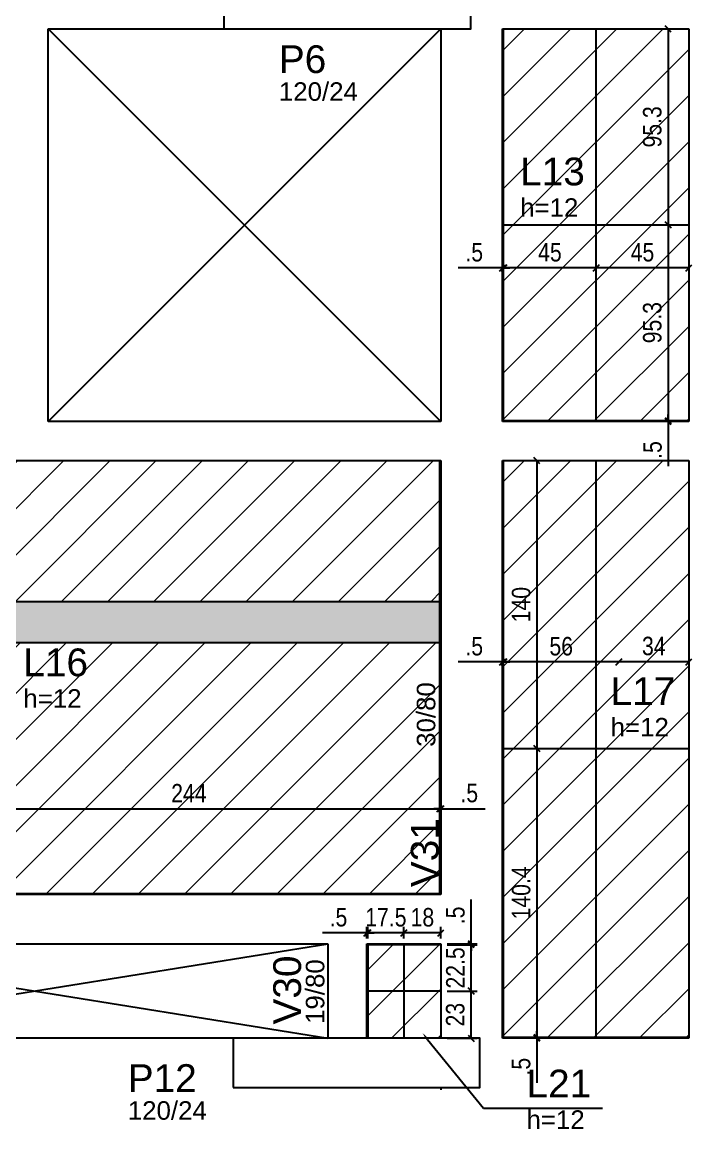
# Model space of a CAD drawing. Extents: x 3157 to 7449, y -544 to 2203.
# Drawn here: x 5097 to 5422, y 487 to 1025 of the extents above; entities that cross this region are included whole.
import ezdxf
from ezdxf import colors
from ezdxf.entities.mleader import LeaderData, LeaderLine
from ezdxf.math import Vec2, Vec3

# ---------------------------------------------------------------- set-up
doc = ezdxf.new("R2010")
doc.units = 0
for name, color, linetype in [('10', 252, 'Continuous'), ('3', 3, 'Continuous'), ('COTA', 241, 'Continuous'), ('ES-VIGA', 3, 'Continuous'), ('L-D', 2, 'Continuous'), ('L-N', 4, 'Continuous'), ('P-D', 2, 'Continuous'), ('Painéis', 200, 'Continuous'), ('PIL-N', 4, 'Continuous'), ('Pilares', 5, 'Continuous'), ('VIG-D', 2, 'Continuous'), ('VIG-N', 4, 'Continuous')]:
    doc.layers.add(name, color=color, linetype=linetype)
doc.layers.add('Hachura', color=251, linetype='Continuous', lineweight=9)
doc.layers.add('REAPROVEITAMENTO', color=251, linetype='Continuous', lineweight=9)
doc.styles.add('COTA TECNICA-50', font='techl___.ttf', dxfattribs={"height": 9})
doc.styles.get("Standard").update_dxf_attribs({"font": 'arial.ttf'})
doc.styles.add('TQS_ARIAL', font='arial.ttf')
doc.dimstyles.new('COTA PAINEL-50', dxfattribs={"dimtxt": 9, "dimasz": 3, "dimexe": 3, "dimexo": 3, "dimgap": 3, "dimtad": 1, "dimdec": 1, "dimzin": 12, "dimdsep": 46, "dimtxsty": 'COTA TECNICA-50', "dimblk1": 'OBLIQUE', "dimblk2": 'OBLIQUE', "dimsah": 1, "dimcen": 0.9, "dimclrd": 4, "dimclre": 4, "dimclrt": 240, "dimadec": 1, "dimazin": 3, "dimtfac": 1, "dimtdec": 1, "dimtmove": 0, "dimatfit": 3, "dimfxl": 1, "dimtolj": 1, "dimtzin": 12, "dimarcsym": 0})

# ---------------------------------------------------------------- blocks, each defined once
blk = doc.blocks.new('_Oblique')
at = {"color": 0, "linetype": 'ByBlock', "lineweight": -2}
blk.add_line((-0.5, -0.5), (0.5, 0.5), dxfattribs=at)
blk = doc.blocks.new('*D28')
at = {"layer": 'COTA', "color": 4, "lineweight": -2, "transparency": 16777216}
for p, q in [((5055.95, 642.54), (5299.95, 642.54)), ((5299.95, 644.04), (5299.95, 645.54))]:
    blk.add_line(p, q, dxfattribs=at)
at = {"layer": 'Defpoints', "color": 0, "transparency": 16777216}
for p in [(5055.95, 642.54), (5299.95, 642.54), (5299.95, 641.04)]:
    blk.add_point(p, dxfattribs=at)
at = {"layer": 'COTA', "color": 4, "lineweight": -2, "transparency": 16777216, "xscale": 3, "yscale": 3, "zscale": 3, "rotation": 180}
blk.add_blockref('_Oblique', (5055.95, 642.54), dxfattribs=at)
at = {"layer": 'COTA', "color": 4, "lineweight": -2, "transparency": 16777216, "xscale": 3, "yscale": 3, "zscale": 3}
blk.add_blockref('_Oblique', (5299.95, 642.54), dxfattribs=at)
at = {"layer": 'COTA', "color": 240, "transparency": 16777216, "insert": (5177.95, 650.11), "char_height": 9, "attachment_point": 5, "style": 'COTA TECNICA-50'}
blk.add_mtext('\\A1;244', dxfattribs=at)
blk = doc.blocks.new('*D29')
at = {"layer": 'COTA', "color": 4, "lineweight": -2, "transparency": 16777216}
for p, q in [((5299.95, 642.54), (5296.95, 642.54)), ((5299.95, 642.54), (5300.45, 642.54)), ((5300.45, 642.54), (5322.05, 642.54))]:
    blk.add_line(p, q, dxfattribs=at)
at = {"layer": 'Defpoints', "color": 0, "transparency": 16777216}
for p in [(5299.95, 642.54), (5300.45, 642.54), (5300.45, 642.54)]:
    blk.add_point(p, dxfattribs=at)
at = {"layer": 'COTA', "color": 4, "lineweight": -2, "transparency": 16777216, "xscale": 3, "yscale": 3, "zscale": 3}
blk.add_blockref('_Oblique', (5299.95, 642.54), dxfattribs=at)
at = {"layer": 'COTA', "color": 4, "lineweight": -2, "transparency": 16777216, "xscale": 3, "yscale": 3, "zscale": 3, "rotation": 180}
blk.add_blockref('_Oblique', (5300.45, 642.54), dxfattribs=at)
at = {"layer": 'COTA', "color": 240, "transparency": 16777216, "insert": (5314.25, 650.14), "char_height": 9, "attachment_point": 5, "style": 'COTA TECNICA-50'}
blk.add_mtext('\\A1;.5', dxfattribs=at)
blk = doc.blocks.new('*D161')
at = {"layer": 'COTA', "color": 4, "lineweight": -2, "transparency": 16777216}
for p, q in [((5282.46, 579.38), (5282.46, 585.11)), ((5300.46, 582.11), (5282.46, 582.11)), ((5300.46, 579.38), (5300.46, 585.11))]:
    blk.add_line(p, q, dxfattribs=at)
at = {"layer": 'Defpoints', "color": 0, "transparency": 16777216}
for p in [(5282.46, 582.11), (5282.46, 576.38), (5300.46, 576.38)]:
    blk.add_point(p, dxfattribs=at)
at = {"layer": 'COTA', "color": 4, "lineweight": -2, "transparency": 16777216, "xscale": 3, "yscale": 3, "zscale": 3, "rotation": 180}
blk.add_blockref('_Oblique', (5282.46, 582.11), dxfattribs=at)
at = {"layer": 'COTA', "color": 4, "lineweight": -2, "transparency": 16777216, "xscale": 3, "yscale": 3, "zscale": 3}
blk.add_blockref('_Oblique', (5300.46, 582.11), dxfattribs=at)
at = {"layer": 'COTA', "color": 240, "transparency": 16777216, "insert": (5291.46, 589.7), "char_height": 9, "attachment_point": 5, "style": 'COTA TECNICA-50'}
blk.add_mtext('\\A1;18', dxfattribs=at)
blk = doc.blocks.new('*D162')
at = {"layer": 'COTA', "color": 4, "lineweight": -2, "transparency": 16777216}
for p, q in [((5264.96, 579.38), (5264.96, 585.11)), ((5282.46, 582.11), (5264.96, 582.11)), ((5282.46, 579.38), (5282.46, 585.11))]:
    blk.add_line(p, q, dxfattribs=at)
at = {"layer": 'Defpoints', "color": 0, "transparency": 16777216}
for p in [(5264.96, 582.11), (5264.96, 576.38), (5282.46, 576.38)]:
    blk.add_point(p, dxfattribs=at)
at = {"layer": 'COTA', "color": 4, "lineweight": -2, "transparency": 16777216, "xscale": 3, "yscale": 3, "zscale": 3, "rotation": 180}
blk.add_blockref('_Oblique', (5264.96, 582.11), dxfattribs=at)
at = {"layer": 'COTA', "color": 4, "lineweight": -2, "transparency": 16777216, "xscale": 3, "yscale": 3, "zscale": 3}
blk.add_blockref('_Oblique', (5282.46, 582.11), dxfattribs=at)
at = {"layer": 'COTA', "color": 240, "transparency": 16777216, "insert": (5273.71, 589.71), "char_height": 9, "attachment_point": 5, "style": 'COTA TECNICA-50'}
blk.add_mtext('\\A1;17.5', dxfattribs=at)
blk = doc.blocks.new('*D33')
at = {"layer": 'COTA', "color": 4, "lineweight": -2, "transparency": 16777216}
for p, q in [((5264.46, 582.11), (5242.86, 582.11)), ((5264.46, 579.38), (5264.46, 585.11)), ((5264.96, 582.11), (5264.46, 582.11)), ((5264.96, 579.38), (5264.96, 585.11)), ((5264.96, 582.11), (5267.96, 582.11))]:
    blk.add_line(p, q, dxfattribs=at)
at = {"layer": 'Defpoints', "color": 0, "transparency": 16777216}
for p in [(5264.46, 582.11), (5264.46, 576.38), (5264.96, 576.38)]:
    blk.add_point(p, dxfattribs=at)
at = {"layer": 'COTA', "color": 4, "lineweight": -2, "transparency": 16777216, "xscale": 3, "yscale": 3, "zscale": 3}
blk.add_blockref('_Oblique', (5264.46, 582.11), dxfattribs=at)
at = {"layer": 'COTA', "color": 4, "lineweight": -2, "transparency": 16777216, "xscale": 3, "yscale": 3, "zscale": 3, "rotation": 180}
blk.add_blockref('_Oblique', (5264.96, 582.11), dxfattribs=at)
at = {"layer": 'COTA', "color": 240, "transparency": 16777216, "insert": (5250.66, 589.71), "char_height": 9, "attachment_point": 5, "style": 'COTA TECNICA-50'}
blk.add_mtext('\\A1;.5', dxfattribs=at)
blk = doc.blocks.new('*D163')
at = {"layer": 'COTA', "color": 4, "lineweight": -2, "transparency": 16777216}
for p, q in [((5303.46, 553.87), (5318.14, 553.87)), ((5315.14, 530.87), (5315.14, 553.87)), ((5303.46, 530.87), (5318.14, 530.87))]:
    blk.add_line(p, q, dxfattribs=at)
at = {"layer": 'Defpoints', "color": 0, "transparency": 16777216}
for p in [(5300.46, 553.87), (5315.14, 553.87), (5300.46, 530.87)]:
    blk.add_point(p, dxfattribs=at)
at = {"layer": 'COTA', "color": 4, "lineweight": -2, "transparency": 16777216, "xscale": 3, "yscale": 3, "zscale": 3}
for p, rotation in [((5315.14, 553.87), 90), ((5315.14, 530.87), 270)]:
    blk.add_blockref('_Oblique', p, dxfattribs=dict(at, rotation=rotation))
at = {"layer": 'COTA', "color": 240, "transparency": 16777216, "insert": (5307.44, 542.37), "char_height": 9, "attachment_point": 5, "rotation": 90, "style": 'COTA TECNICA-50'}
blk.add_mtext('\\A1;23', dxfattribs=at)
blk = doc.blocks.new('*D95')
at = {"layer": 'COTA', "color": 4, "lineweight": -2, "transparency": 16777216}
for p, q in [((5303.46, 576.38), (5318.14, 576.38)), ((5315.14, 553.87), (5315.14, 576.38)), ((5303.46, 553.87), (5318.14, 553.87))]:
    blk.add_line(p, q, dxfattribs=at)
at = {"layer": 'Defpoints', "color": 0, "transparency": 16777216}
for p in [(5300.46, 576.38), (5315.14, 576.38), (5300.46, 553.87)]:
    blk.add_point(p, dxfattribs=at)
at = {"layer": 'COTA', "color": 4, "lineweight": -2, "transparency": 16777216, "xscale": 3, "yscale": 3, "zscale": 3}
for p, rotation in [((5315.14, 576.38), 90), ((5315.14, 553.87), 270)]:
    blk.add_blockref('_Oblique', p, dxfattribs=dict(at, rotation=rotation))
at = {"layer": 'COTA', "color": 240, "transparency": 16777216, "insert": (5307.54, 565.12), "char_height": 9, "attachment_point": 5, "rotation": 90, "style": 'COTA TECNICA-50'}
blk.add_mtext('\\A1;22.5', dxfattribs=at)
blk = doc.blocks.new('*D96')
at = {"layer": 'COTA', "color": 4, "lineweight": -2, "transparency": 16777216}
for p, q in [((5315.14, 576.88), (5315.14, 598.47)), ((5303.46, 576.88), (5318.14, 576.88)), ((5303.46, 576.38), (5318.14, 576.38)), ((5315.14, 576.38), (5315.14, 576.88)), ((5315.14, 576.38), (5315.14, 573.38))]:
    blk.add_line(p, q, dxfattribs=at)
at = {"layer": 'Defpoints', "color": 0, "transparency": 16777216}
for p in [(5300.46, 576.88), (5300.46, 576.38), (5315.14, 576.88)]:
    blk.add_point(p, dxfattribs=at)
at = {"layer": 'COTA', "color": 4, "lineweight": -2, "transparency": 16777216, "xscale": 3, "yscale": 3, "zscale": 3}
for p, rotation in [((5315.14, 576.88), 270), ((5315.14, 576.38), 90)]:
    blk.add_blockref('_Oblique', p, dxfattribs=dict(at, rotation=rotation))
at = {"layer": 'COTA', "color": 240, "transparency": 16777216, "insert": (5307.54, 590.67), "char_height": 9, "attachment_point": 5, "rotation": 90, "style": 'COTA TECNICA-50'}
blk.add_mtext('\\A1;.5', dxfattribs=at)
blk = doc.blocks.new('*D71')
at = {"layer": 'COTA', "color": 4, "lineweight": -2, "transparency": 16777216}
blk.add_line((5410.97, 1021.88), (5410.97, 926.63), dxfattribs=at)
at = {"layer": 'Defpoints', "color": 0, "transparency": 16777216}
for p in [(5410.97, 1021.88), (5410.97, 926.63), (5410.97, 926.63)]:
    blk.add_point(p, dxfattribs=at)
at = {"layer": 'COTA', "color": 4, "lineweight": -2, "transparency": 16777216, "xscale": 3, "yscale": 3, "zscale": 3}
for p, rotation in [((5410.97, 1021.88), 90), ((5410.97, 926.63), 270)]:
    blk.add_blockref('_Oblique', p, dxfattribs=dict(at, rotation=rotation))
at = {"layer": 'COTA', "color": 240, "transparency": 16777216, "insert": (5403.25, 974.25), "char_height": 9, "attachment_point": 5, "rotation": 90, "style": 'COTA TECNICA-50'}
blk.add_mtext('\\A1;95.3', dxfattribs=at)
blk = doc.blocks.new('*D72')
at = {"layer": 'COTA', "color": 4, "lineweight": -2, "transparency": 16777216}
blk.add_line((5410.97, 926.63), (5410.97, 831.38), dxfattribs=at)
at = {"layer": 'Defpoints', "color": 0, "transparency": 16777216}
for p in [(5410.97, 926.63), (5410.97, 831.38), (5410.97, 831.38)]:
    blk.add_point(p, dxfattribs=at)
at = {"layer": 'COTA', "color": 4, "lineweight": -2, "transparency": 16777216, "xscale": 3, "yscale": 3, "zscale": 3}
for p, rotation in [((5410.97, 926.63), 90), ((5410.97, 831.38), 270)]:
    blk.add_blockref('_Oblique', p, dxfattribs=dict(at, rotation=rotation))
at = {"layer": 'COTA', "color": 240, "transparency": 16777216, "insert": (5403.25, 879), "char_height": 9, "attachment_point": 5, "rotation": 90, "style": 'COTA TECNICA-50'}
blk.add_mtext('\\A1;95.3', dxfattribs=at)
blk = doc.blocks.new('*D73')
at = {"layer": 'COTA', "color": 4, "lineweight": -2, "transparency": 16777216}
blk.add_line((5420.96, 905.62), (5375.96, 905.62), dxfattribs=at)
at = {"layer": 'Defpoints', "color": 0, "transparency": 16777216}
for p in [(5375.96, 905.62), (5375.96, 905.62), (5420.96, 905.62)]:
    blk.add_point(p, dxfattribs=at)
at = {"layer": 'COTA', "color": 4, "lineweight": -2, "transparency": 16777216, "xscale": 3, "yscale": 3, "zscale": 3, "rotation": 180}
blk.add_blockref('_Oblique', (5375.96, 905.62), dxfattribs=at)
at = {"layer": 'COTA', "color": 4, "lineweight": -2, "transparency": 16777216, "xscale": 3, "yscale": 3, "zscale": 3}
blk.add_blockref('_Oblique', (5420.96, 905.62), dxfattribs=at)
at = {"layer": 'COTA', "color": 240, "transparency": 16777216, "insert": (5398.46, 913.22), "char_height": 9, "attachment_point": 5, "style": 'COTA TECNICA-50'}
blk.add_mtext('\\A1;45', dxfattribs=at)
blk = doc.blocks.new('*D188')
at = {"layer": 'COTA', "color": 4, "lineweight": -2, "transparency": 16777216}
blk.add_line((5375.96, 905.62), (5330.96, 905.62), dxfattribs=at)
at = {"layer": 'Defpoints', "color": 0, "transparency": 16777216}
for p in [(5330.96, 905.62), (5330.96, 905.62), (5375.96, 905.62)]:
    blk.add_point(p, dxfattribs=at)
at = {"layer": 'COTA', "color": 4, "lineweight": -2, "transparency": 16777216, "xscale": 3, "yscale": 3, "zscale": 3, "rotation": 180}
blk.add_blockref('_Oblique', (5330.96, 905.62), dxfattribs=at)
at = {"layer": 'COTA', "color": 4, "lineweight": -2, "transparency": 16777216, "xscale": 3, "yscale": 3, "zscale": 3}
blk.add_blockref('_Oblique', (5375.96, 905.62), dxfattribs=at)
at = {"layer": 'COTA', "color": 240, "transparency": 16777216, "insert": (5353.46, 913.22), "char_height": 9, "attachment_point": 5, "style": 'COTA TECNICA-50'}
blk.add_mtext('\\A1;45', dxfattribs=at)
blk = doc.blocks.new('*D74')
at = {"layer": 'COTA', "color": 4, "lineweight": -2, "transparency": 16777216}
for p, q in [((5330.46, 905.62), (5308.86, 905.62)), ((5330.96, 905.62), (5330.46, 905.62)), ((5330.96, 905.62), (5333.96, 905.62))]:
    blk.add_line(p, q, dxfattribs=at)
at = {"layer": 'Defpoints', "color": 0, "transparency": 16777216}
for p in [(5330.46, 905.62), (5330.46, 905.62), (5330.96, 905.62)]:
    blk.add_point(p, dxfattribs=at)
at = {"layer": 'COTA', "color": 4, "lineweight": -2, "transparency": 16777216, "xscale": 3, "yscale": 3, "zscale": 3}
blk.add_blockref('_Oblique', (5330.46, 905.62), dxfattribs=at)
at = {"layer": 'COTA', "color": 4, "lineweight": -2, "transparency": 16777216, "xscale": 3, "yscale": 3, "zscale": 3, "rotation": 180}
blk.add_blockref('_Oblique', (5330.96, 905.62), dxfattribs=at)
at = {"layer": 'COTA', "color": 240, "transparency": 16777216, "insert": (5316.66, 913.22), "char_height": 9, "attachment_point": 5, "style": 'COTA TECNICA-50'}
blk.add_mtext('\\A1;.5', dxfattribs=at)
blk = doc.blocks.new('*D75')
at = {"layer": 'COTA', "color": 4, "lineweight": -2, "transparency": 16777216}
for p, q in [((5410.97, 831.38), (5410.97, 834.38)), ((5410.97, 831.38), (5410.97, 830.88)), ((5410.97, 830.88), (5410.97, 809.28))]:
    blk.add_line(p, q, dxfattribs=at)
at = {"layer": 'Defpoints', "color": 0, "transparency": 16777216}
for p in [(5410.97, 831.38), (5410.97, 830.88), (5410.97, 830.88)]:
    blk.add_point(p, dxfattribs=at)
at = {"layer": 'COTA', "color": 4, "lineweight": -2, "transparency": 16777216, "xscale": 3, "yscale": 3, "zscale": 3}
for p, rotation in [((5410.97, 831.38), 270), ((5410.97, 830.88), 90)]:
    blk.add_blockref('_Oblique', p, dxfattribs=dict(at, rotation=rotation))
at = {"layer": 'COTA', "color": 240, "transparency": 16777216, "insert": (5403.37, 817.08), "char_height": 9, "attachment_point": 5, "rotation": 90, "style": 'COTA TECNICA-50'}
blk.add_mtext('\\A1;.5', dxfattribs=at)
blk = doc.blocks.new('*D76')
at = {"layer": 'COTA', "color": 4, "lineweight": -2, "transparency": 16777216}
blk.add_line((5347.09, 811.87), (5347.09, 671.82), dxfattribs=at)
at = {"layer": 'Defpoints', "color": 0, "transparency": 16777216}
for p in [(5347.09, 811.87), (5347.09, 671.82), (5347.09, 671.82)]:
    blk.add_point(p, dxfattribs=at)
at = {"layer": 'COTA', "color": 4, "lineweight": -2, "transparency": 16777216, "xscale": 3, "yscale": 3, "zscale": 3}
for p, rotation in [((5347.09, 811.87), 90), ((5347.09, 671.82), 270)]:
    blk.add_blockref('_Oblique', p, dxfattribs=dict(at, rotation=rotation))
at = {"layer": 'COTA', "color": 240, "transparency": 16777216, "insert": (5339.5, 741.85), "char_height": 9, "attachment_point": 5, "rotation": 90, "style": 'COTA TECNICA-50'}
blk.add_mtext('\\A1;140', dxfattribs=at)
blk = doc.blocks.new('*D77')
at = {"layer": 'COTA', "color": 4, "lineweight": -2, "transparency": 16777216}
blk.add_line((5347.09, 671.82), (5347.09, 531.38), dxfattribs=at)
at = {"layer": 'Defpoints', "color": 0, "transparency": 16777216}
for p in [(5347.09, 671.82), (5347.09, 531.38), (5347.09, 531.38)]:
    blk.add_point(p, dxfattribs=at)
at = {"layer": 'COTA', "color": 4, "lineweight": -2, "transparency": 16777216, "xscale": 3, "yscale": 3, "zscale": 3}
for p, rotation in [((5347.09, 671.82), 90), ((5347.09, 531.38), 270)]:
    blk.add_blockref('_Oblique', p, dxfattribs=dict(at, rotation=rotation))
at = {"layer": 'COTA', "color": 240, "transparency": 16777216, "insert": (5339.5, 601.6), "char_height": 9, "attachment_point": 5, "rotation": 90, "style": 'COTA TECNICA-50'}
blk.add_mtext('\\A1;140.4', dxfattribs=at)
blk = doc.blocks.new('*D78')
at = {"layer": 'COTA', "color": 4, "lineweight": -2, "transparency": 16777216}
blk.add_line((5420.96, 713.96), (5386.96, 713.96), dxfattribs=at)
at = {"layer": 'Defpoints', "color": 0, "transparency": 16777216}
for p in [(5386.96, 713.96), (5386.96, 713.96), (5420.96, 713.96)]:
    blk.add_point(p, dxfattribs=at)
at = {"layer": 'COTA', "color": 4, "lineweight": -2, "transparency": 16777216, "xscale": 3, "yscale": 3, "zscale": 3, "rotation": 180}
blk.add_blockref('_Oblique', (5386.96, 713.96), dxfattribs=at)
at = {"layer": 'COTA', "color": 4, "lineweight": -2, "transparency": 16777216, "xscale": 3, "yscale": 3, "zscale": 3}
blk.add_blockref('_Oblique', (5420.96, 713.96), dxfattribs=at)
at = {"layer": 'COTA', "color": 240, "transparency": 16777216, "insert": (5403.96, 721.66), "char_height": 9, "attachment_point": 5, "style": 'COTA TECNICA-50'}
blk.add_mtext('\\A1;34', dxfattribs=at)
blk = doc.blocks.new('*D79')
at = {"layer": 'COTA', "color": 4, "lineweight": -2, "transparency": 16777216}
for p, q in [((5330.96, 707.04), (5330.96, 716.96)), ((5386.96, 713.96), (5330.96, 713.96))]:
    blk.add_line(p, q, dxfattribs=at)
at = {"layer": 'Defpoints', "color": 0, "transparency": 16777216}
for p in [(5330.96, 713.96), (5386.96, 713.96), (5330.96, 704.04)]:
    blk.add_point(p, dxfattribs=at)
at = {"layer": 'COTA', "color": 4, "lineweight": -2, "transparency": 16777216, "xscale": 3, "yscale": 3, "zscale": 3, "rotation": 180}
blk.add_blockref('_Oblique', (5330.96, 713.96), dxfattribs=at)
at = {"layer": 'COTA', "color": 4, "lineweight": -2, "transparency": 16777216, "xscale": 3, "yscale": 3, "zscale": 3}
blk.add_blockref('_Oblique', (5386.96, 713.96), dxfattribs=at)
at = {"layer": 'COTA', "color": 240, "transparency": 16777216, "insert": (5358.96, 721.56), "char_height": 9, "attachment_point": 5, "style": 'COTA TECNICA-50'}
blk.add_mtext('\\A1;56', dxfattribs=at)
blk = doc.blocks.new('*D80')
at = {"layer": 'COTA', "color": 4, "lineweight": -2, "transparency": 16777216}
for p, q in [((5330.46, 713.96), (5308.86, 713.96)), ((5330.96, 713.96), (5330.46, 713.96)), ((5330.96, 713.96), (5333.96, 713.96))]:
    blk.add_line(p, q, dxfattribs=at)
at = {"layer": 'Defpoints', "color": 0, "transparency": 16777216}
for p in [(5330.46, 713.96), (5330.46, 713.96), (5330.96, 713.96)]:
    blk.add_point(p, dxfattribs=at)
at = {"layer": 'COTA', "color": 4, "lineweight": -2, "transparency": 16777216, "xscale": 3, "yscale": 3, "zscale": 3}
blk.add_blockref('_Oblique', (5330.46, 713.96), dxfattribs=at)
at = {"layer": 'COTA', "color": 4, "lineweight": -2, "transparency": 16777216, "xscale": 3, "yscale": 3, "zscale": 3, "rotation": 180}
blk.add_blockref('_Oblique', (5330.96, 713.96), dxfattribs=at)
at = {"layer": 'COTA', "color": 240, "transparency": 16777216, "insert": (5316.66, 721.56), "char_height": 9, "attachment_point": 5, "style": 'COTA TECNICA-50'}
blk.add_mtext('\\A1;.5', dxfattribs=at)
blk = doc.blocks.new('*D81')
at = {"layer": 'COTA', "color": 4, "lineweight": -2, "transparency": 16777216}
for p, q in [((5347.09, 531.38), (5347.09, 534.38)), ((5347.09, 531.38), (5347.09, 530.88)), ((5347.09, 530.88), (5347.09, 509.28))]:
    blk.add_line(p, q, dxfattribs=at)
at = {"layer": 'Defpoints', "color": 0, "transparency": 16777216}
for p in [(5347.09, 531.38), (5347.09, 530.88), (5347.09, 530.88)]:
    blk.add_point(p, dxfattribs=at)
at = {"layer": 'COTA', "color": 4, "lineweight": -2, "transparency": 16777216, "xscale": 3, "yscale": 3, "zscale": 3}
for p, rotation in [((5347.09, 531.38), 270), ((5347.09, 530.88), 90)]:
    blk.add_blockref('_Oblique', p, dxfattribs=dict(at, rotation=rotation))
at = {"layer": 'COTA', "color": 240, "transparency": 16777216, "insert": (5339.49, 517.08), "char_height": 9, "attachment_point": 5, "rotation": 90, "style": 'COTA TECNICA-50'}
blk.add_mtext('\\A1;.5', dxfattribs=at)

msp = doc.modelspace()

# ---------------------------------------------------------------- hatches: boundary and pattern name
at = {"layer": 'Hachura', "linetype": 'ByBlock'}
h = msp.add_hatch(color=256, dxfattribs=at)
h.dxf.hatch_style = 1
h.paths.add_polyline_path([(5299.95, 743.38), (4904.46, 743.38), (4904.46, 723.38), (5299.95, 723.38)])
at = {"layer": 'REAPROVEITAMENTO', "linetype": 'ByBlock'}
h = msp.add_hatch(dxfattribs=at)
h.set_pattern_fill('ANSI31', color=256, scale=5, style=2)
h.set_pattern_definition([(45, (-293.464, -2053.347), (-11.22532, 11.22532), [])])
h.paths.add_polyline_path([(5330.46, 830.88), (5420.96, 830.88), (5420.96, 1021.88), (5330.46, 1021.88)])
h = msp.add_hatch(dxfattribs=at)
h.set_pattern_fill('ANSI31', color=256, scale=5, style=2)
h.set_pattern_definition([(45, (-719.464, -2263.347), (-11.22532, 11.22532), [])])
h.paths.add_polyline_path([(5055.95, 723.38), (5055.95, 743.38), (5299.95, 743.38), (5299.95, 723.38)])
h.paths.add_polyline_path([(5055.95, 723.38), (4904.46, 723.38), (4904.46, 600.88), (5300.46, 600.88), (5300.46, 811.88), (4904.46, 811.88), (4904.46, 743.38), (5055.95, 743.38)])
h = msp.add_hatch(dxfattribs=at)
h.set_pattern_fill('ANSI31', color=256, scale=5, style=2)
h.set_pattern_definition([(45, (-293.464, -2263.347), (-11.22532, 11.22532), [])])
h.paths.add_polyline_path([(5330.46, 530.88), (5420.96, 530.88), (5420.96, 811.88), (5330.46, 811.88)])
h = msp.add_hatch(dxfattribs=at)
h.set_pattern_fill('ANSI31', color=256, scale=5, style=2)
h.set_pattern_definition([(45, (-359.464, -2478.347), (-11.22532, 11.22532), [])])
h.paths.add_polyline_path([(5264.46, 530.88), (5300.46, 530.88), (5300.46, 576.88), (5264.46, 576.88)])

# ---------------------------------------------------------------- linework, layer by layer
at = {"layer": '10', "color": 252, "linetype": 'Continuous'}
for p, q in [((5109.46, 830.88), (5300.46, 1021.88)), ((5109.46, 1021.88), (5300.46, 830.88)), ((4959.46, 530.88), (5245.46, 576.88)), ((4959.46, 576.88), (5245.46, 530.88))]:
    msp.add_line(p, q, dxfattribs=at)
at = {"layer": '3', "color": 7, "linetype": 'Continuous'}
msp.add_lwpolyline([(5300.46, 506.88), (5300.46, 505.88)], dxfattribs=at)
at = {"layer": 'ES-VIGA'}
for points in [[(5109.46, 1021.88), (5194.96, 1021.88)], [(5109.46, 830.88), (5109.46, 1021.88)], [(5300.46, 1021.88), (5300.46, 830.88)], [(5330.46, 1021.88), (5420.96, 1021.88)], [(5330.46, 830.88), (5330.46, 1021.88)], [(5420.96, 1021.88), (5420.96, 830.88)], [(5300.46, 830.88), (5109.46, 830.88)], [(5420.96, 830.88), (5330.46, 830.88)], [(4904.46, 811.88), (5102.46, 811.88)], [(5102.46, 811.88), (5300.46, 811.88)], [(5300.46, 811.88), (5300.46, 600.88)], [(5330.46, 811.88), (5420.96, 811.88)], [(5330.46, 588.88), (5330.46, 811.88)], [(5420.96, 811.88), (5420.96, 704.88)], [(5420.96, 704.88), (5420.96, 530.88)], [(5254.96, 600.88), (4949.96, 600.88)], [(5300.46, 600.88), (5254.96, 600.88)], [(5330.46, 530.88), (5330.46, 588.88)], [(4959.46, 576.88), (5245.46, 576.88)], [(5245.46, 576.88), (5245.46, 530.88)], [(5264.46, 576.88), (5300.46, 576.88)], [(5264.46, 530.88), (5264.46, 576.88)], [(5300.46, 576.88), (5300.46, 530.88)], [(5199.46, 530.88), (4959.46, 530.88)], [(5420.96, 530.88), (5330.46, 530.88)]]:
    msp.add_lwpolyline(points, dxfattribs=at)
at = {"layer": 'Painéis'}
for p, q in [((5330.96, 831.38), (5330.96, 1021.88)), ((5375.96, 831.38), (5375.96, 1021.88)), ((5330.96, 926.63), (5420.96, 926.63)), ((5330.96, 831.38), (5420.96, 831.38)), ((5299.95, 601.38), (5299.95, 811.88)), ((5330.96, 531.38), (5330.96, 811.87)), ((5375.96, 531.38), (5375.96, 812.07)), ((4904.46, 743.38), (5299.95, 743.38)), ((4904.46, 723.38), (5299.95, 723.38)), ((5330.96, 671.82), (5420.96, 671.82)), ((4904.46, 601.38), (5299.95, 601.38)), ((5264.96, 576.38), (5264.96, 530.87)), ((5300.46, 576.38), (5264.96, 576.38)), ((5282.46, 576.38), (5282.46, 530.87)), ((5264.46, 553.87), (5264.46, 553.87)), ((5300.46, 553.87), (5264.96, 553.87)), ((5330.96, 531.38), (5420.96, 531.38))]:
    msp.add_line(p, q, dxfattribs=at)
at = {"layer": 'Pilares', "linetype": 'Continuous'}
for points in [[(5194.96, 1021.88), (5314.96, 1021.88), (5314.96, 1045.88), (5194.96, 1045.88), (5194.96, 1021.88)], [(5199.46, 506.88), (5319.46, 506.88), (5319.46, 530.88), (5199.46, 530.88), (5199.46, 506.88)]]:
    msp.add_lwpolyline(points, dxfattribs=at)

# ---------------------------------------------------------------- texts
at = {"layer": 'L-D', "linetype": 'Continuous', "style": 'TQS_ARIAL'}
for p in [(5338.98, 930.5), (5097.45, 691.71), (5382.96, 677.72), (5342.07, 486.82)]:
    msp.add_text('h=12', height=9, dxfattribs=at).set_placement(p)
at = {"layer": 'L-N', "linetype": 'Continuous', "style": 'TQS_ARIAL'}
for s, p in [('L13', (5338.98, 945.8)), ('L16', (5097.45, 707.01)), ('L17', (5382.96, 693.02)), ('L21', (5342.07, 502.12))]:
    msp.add_text(s, height=13.5, dxfattribs=at).set_placement(p)
at = {"layer": 'P-D', "linetype": 'Continuous', "style": 'TQS_ARIAL'}
for p in [(5221.67, 986.94), (5148.23, 491.27)]:
    msp.add_text('120/24', height=9, dxfattribs=at).set_placement(p)
at = {"layer": 'PIL-N', "linetype": 'Continuous', "style": 'TQS_ARIAL'}
for s, p in [('P6', (5221.67, 1000.44)), ('P12', (5148.23, 504.77))]:
    msp.add_text(s, height=13.5, dxfattribs=at).set_placement(p)
at = {"layer": 'VIG-D', "linetype": 'Continuous', "style": 'TQS_ARIAL'}
msp.add_text('19/80', height=9, rotation=90, dxfattribs=at).set_placement((5243.79, 537.86))
at = {"layer": 'VIG-N', "linetype": 'Continuous', "style": 'TQS_ARIAL'}
for s, height, p in [('30/80', 9, (5297.74, 672.65)), ('V31', 13.5, (5299.36, 604.41)), ('V30', 13.5, (5232.46, 537.59))]:
    msp.add_text(s, height=height, rotation=90, dxfattribs=at).set_placement(p)

# ---------------------------------------------------------------- dimensions: what is measured, and where the dimension line sits
at = {"layer": 'COTA'}
for base, p1, p2, picture, middle in [((5410.9723, 926.6268), (5410.9723, 1021.8776), (5410.9723, 926.6268), '*D71', (5403.2486, 974.2522)), ((5410.9723, 831.3759), (5410.9723, 926.6268), (5410.9723, 831.3759), '*D72', (5403.2486, 879.0013)), ((5410.97, 830.88), (5410.97, 831.38), (5410.97, 830.88), '*D75', (5403.37, 817.08)), ((5347.0917, 671.8225), (5347.0917, 811.8692), (5347.0917, 671.8225), '*D76', (5339.4996, 741.8459)), ((5347.09, 531.38), (5347.09, 671.82), (5347.09, 531.38), '*D77', (5339.5, 601.6)), ((5315.14, 576.88), (5300.46, 576.38), (5300.46, 576.88), '*D96', (5307.54, 590.67)), ((5315.14, 553.87), (5300.46, 530.87), (5300.46, 553.87), '*D163', (5307.44, 542.37)), ((5347.09, 530.88), (5347.09, 531.38), (5347.09, 530.88), '*D81', (5339.49, 517.08))]:
    dim = msp.add_linear_dim(base=base, p1=p1, p2=p2, angle=90, dimstyle='COTA PAINEL-50', dxfattribs=at)
    dim.commit()
    dim.dimension.update_dxf_attribs({"geometry": picture, "text_midpoint": middle})
for base, p1, p2, picture, middle in [((5330.46, 905.62), (5330.96, 905.62), (5330.46, 905.62), '*D74', (5316.66, 913.22)), ((5330.96, 905.62), (5375.96, 905.62), (5330.96, 905.62), '*D188', (5353.46, 913.22)), ((5375.96, 905.62), (5420.96, 905.62), (5375.96, 905.62), '*D73', (5398.46, 913.22)), ((5330.46, 713.96), (5330.96, 713.96), (5330.46, 713.96), '*D80', (5316.66, 721.56)), ((5330.96, 713.96), (5386.96, 713.96), (5330.96, 704.04), '*D79', (5358.96, 721.56)), ((5386.96, 713.96), (5420.96, 713.96), (5386.96, 713.96), '*D78', (5403.96, 721.66)), ((5299.95, 642.54), (5055.95, 642.54), (5299.95, 641.04), '*D28', (5177.95, 650.11)), ((5300.45, 642.54), (5299.95, 642.54), (5300.45, 642.54), '*D29', (5314.25, 650.14)), ((5264.46, 582.11), (5264.96, 576.38), (5264.46, 576.38), '*D33', (5250.66, 589.71)), ((5282.46, 582.11), (5300.46, 576.38), (5282.46, 576.38), '*D161', (5291.46, 589.7))]:
    dim = msp.add_linear_dim(base=base, p1=p1, p2=p2, dimstyle='COTA PAINEL-50', dxfattribs=at)
    dim.commit()
    dim.dimension.update_dxf_attribs({"geometry": picture, "text_midpoint": middle})
dim = msp.add_linear_dim(base=(5264.96, 582.11), p1=(5282.46, 576.38), p2=(5264.96, 576.38), dimstyle='COTA PAINEL-50', dxfattribs=at)
dim.commit()
dim.dimension.update_dxf_attribs({"geometry": '*D162', "text_midpoint": (5273.71, 582.11), "dimtype": 160})
dim = msp.add_linear_dim(base=(5315.14, 576.38), p1=(5300.46, 553.87), p2=(5300.46, 576.38), angle=90, dimstyle='COTA PAINEL-50', dxfattribs=at)
dim.commit()
dim.dimension.update_dxf_attribs({"geometry": '*D95', "text_midpoint": (5315.14, 565.12), "dimtype": 160})

# ---------------------------------------------------------------- leaders
ml = msp.add_multileader_mtext('Standard')
ml.set_content('                      ', color=256)
ml.set_leader_properties()
ml.build(insert=Vec2(0, 0))
ctx = ml.context
ctx.base_point, ctx.plane_origin = Vec3(5378.98, 496.87), Vec3(5291.5, 533.47)
notes = []
notes.append((ctx, [(0, (1, 1, 0), (5321.18, 496.87), (1, 0), 57.8, [(0, [(5291.5, 533.47)], 0, [])])]))
ctx.mtext.insert, ctx.mtext.width, ctx.mtext.flow_direction = Vec3(5380.98, 498.87), 46.3558, 5
for ctx, leaders in notes:
    for number, flags, end, landing, length, lines in leaders:
        leader = LeaderData()
        leader.index, (leader.has_last_leader_line, leader.has_dogleg_vector, leader.attachment_direction) = number, flags
        leader.last_leader_point, leader.dogleg_vector, leader.dogleg_length = Vec3(end), Vec3(landing), length
        for number, points, colour, breaks in lines:
            line = LeaderLine()
            line.index, line.vertices, line.color, line.breaks = number, Vec3.list(points), colors.encode_raw_color(colour), breaks
            leader.lines.append(line)
        ctx.leaders.append(leader)

doc.saveas('drawing.dxf')
